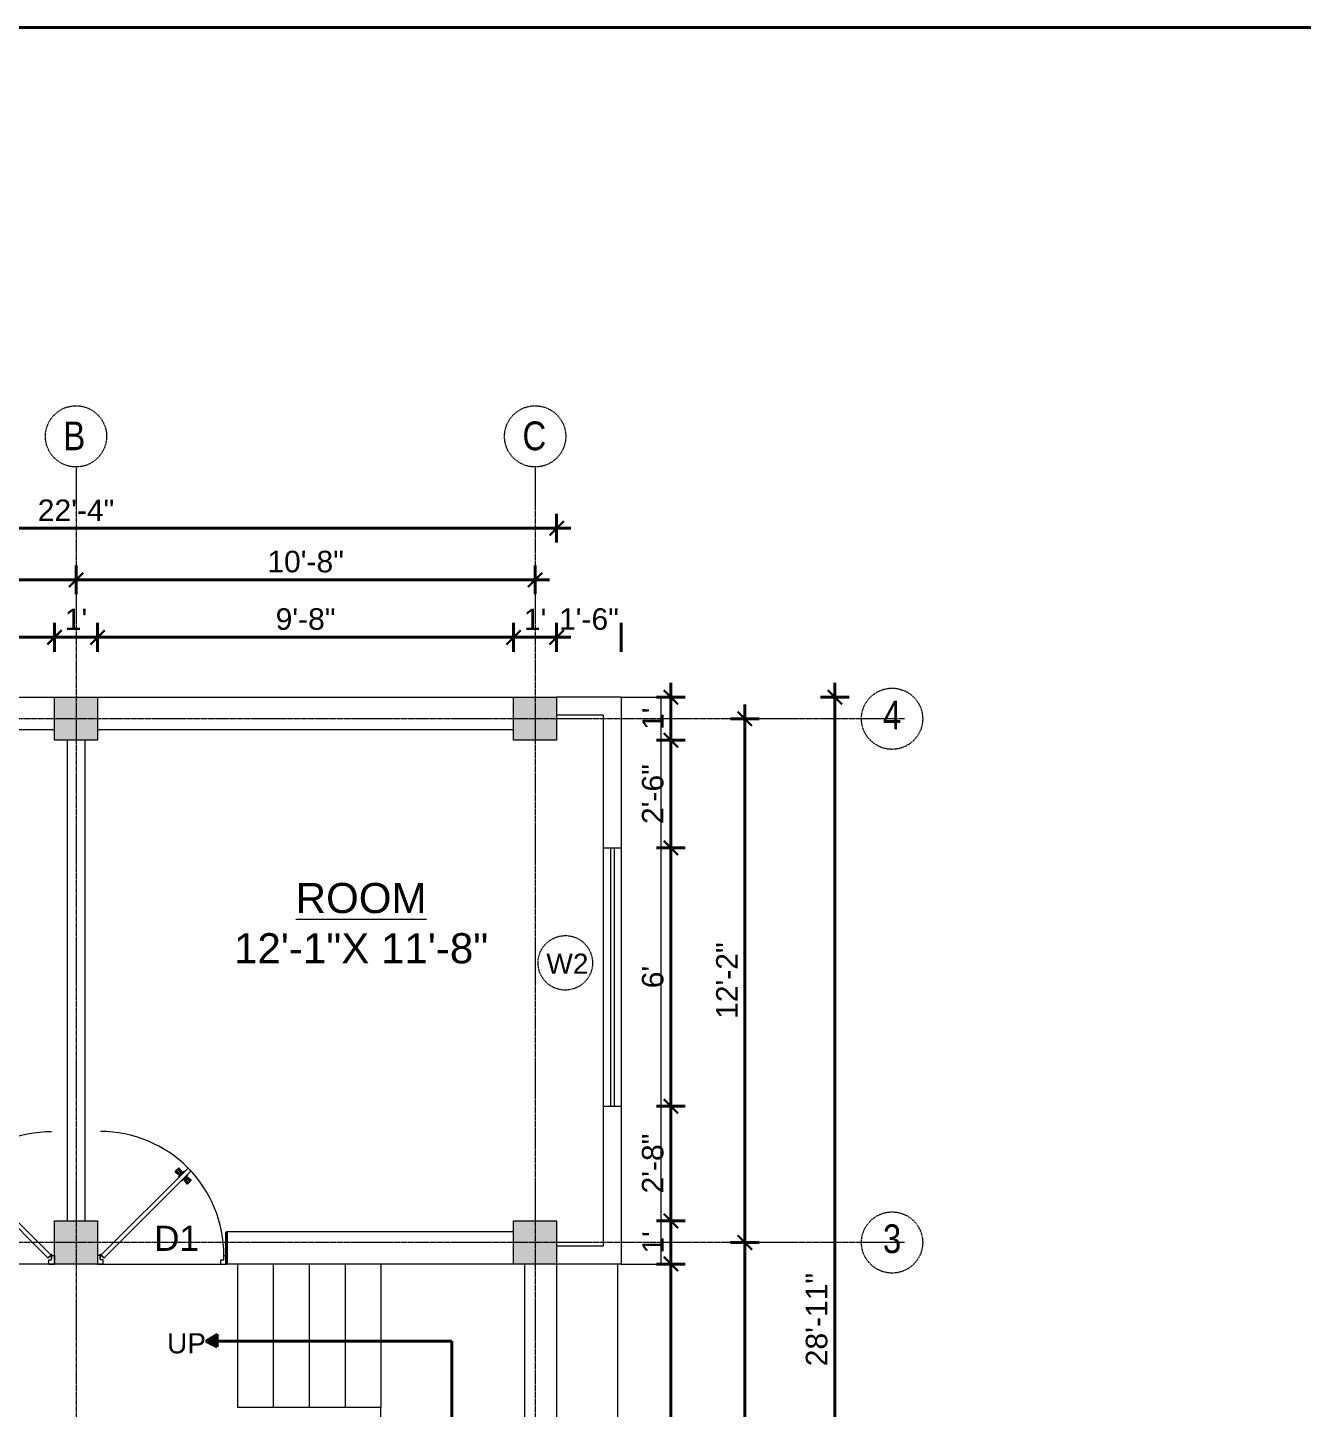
# Model space of a CAD drawing. Header units: inches. Extents: x 141029 to 166402, y -23568 to -18036.
# Drawn here: x 151272.8 to 151628.2, y -21594.8 to -21209.9 of the extents above; entities that cross this region are included whole.
import ezdxf

# ---------------------------------------------------------------- set-up
doc = ezdxf.new("R2010")
doc.units = ezdxf.units.IN
doc.header["$LTSCALE"] = 0.5
doc.header["$MEASUREMENT"] = 0
doc.header["$PDMODE"] = 66
doc.linetypes.add('CENTER', pattern=[2, 1.25, -0.25, 0.25, -0.25])
for name, color, linetype, lineweight in [('Annotate-Lite.w', 177, 'Continuous', 9), ('Annotations-Bold.w', 177, 'Continuous', 13), ('DOOR & WIN', 1, 'Continuous', 25), ('PUERTAS', 7, 'Continuous', 9), ('TEXT', 220, 'Continuous', 9), ('wall', 1, 'Continuous', 40)]:
    doc.layers.add(name, color=color, linetype=linetype, lineweight=lineweight)
doc.styles.add('ARAIL', font='ARIALN.TTF')
doc.styles.add('DIMTEXT', font='arial.ttf', dxfattribs={"height": 6})
doc.styles.add('gaurav', font='arial.ttf')
doc.styles.get("Standard").update_dxf_attribs({"font": 'arial.ttf'})
doc.dimstyles.new('1 by 96', dxfattribs={"dimtxt": 6, "dimasz": 4, "dimexe": 4, "dimexo": 4, "dimgap": 2, "dimtad": 1, "dimdec": 0, "dimzin": 0, "dimdsep": 46, "dimlunit": 4, "dimtxsty": 'Standard', "dimblk": 'ARCHTICK', "dimcen": 0, "dimdle": 4, "dimadec": 0, "dimazin": 0, "dimtfac": 1, "dimtdec": 0, "dimtix": 1, "dimtofl": 0, "dimtmove": 1, "dimatfit": 3, "dimldrblk": 'ARCHTICK', "dimfxl": 4, "dimfxlon": 1, "dimtolj": 1, "dimtzin": 0, "dimlwd": -1, "dimlwe": -1, "dimarcsym": 0})

# ---------------------------------------------------------------- blocks, each defined once
blk = doc.blocks.new('3ft')
at = {"layer": 'PUERTAS', "color": 6}
for p, q in [((1.01, 2.52), (25.23, 26.74)), ((26.05, 25.92), (1.77, 1.64)), ((26.05, 25.92), (25.23, 26.74)), ((0, 2.4), (0, 0)), ((0.72, 2.4), (0, 2.4)), ((1.6, 0), (0, 0)), ((0.72, 1.52), (0.72, 2.44)), ((0.8, 1.52), (0.72, 1.52)), ((0.8, 1.52), (0.8, 2.41)), ((0.8, 1.2), (0.8, 1.52)), ((1.6, 1.2), (0.8, 1.2)), ((1.57, 1.84), (0.94, 2.47)), ((1.63, 1.89), (0.97, 2.55)), ((1.63, 1.89), (1.57, 1.84)), ((1.77, 1.64), (1.57, 1.84)), ((1.6, 0), (1.6, 1.2)), ((34.4, 0), (34.4, 1.2)), ((34.4, 1.2), (35.2, 1.2)), ((34.4, 0), (36, 0)), ((35.2, 1.2), (35.2, 2.4)), ((35.2, 2.4), (36, 2.4)), ((36, 0), (36, 2.4))]:
    blk.add_line(p, q, dxfattribs=at)
at = {"layer": 'PUERTAS', "color": 8}
for p, q in [((22.57, 24.94), (21.65, 25.68)), ((22.63, 24.99), (21.69, 25.75)), ((22.74, 25.1), (21.84, 25.9)), ((22.13, 26.28), (21.98, 26.13)), ((22.88, 25.24), (22.01, 26.06)), ((22.13, 26.28), (22.27, 26.42)), ((22.29, 26.41), (22.27, 26.42)), ((23.16, 25.52), (22.34, 26.39)), ((23.3, 25.66), (22.5, 26.56)), ((23.41, 25.77), (22.65, 26.71)), ((22.69, 24.32), (23.02, 24.83)), ((23.46, 25.83), (22.72, 26.75)), ((22.95, 24.96), (22.84, 25.07)), ((22.98, 24.99), (22.86, 25.1)), ((23.03, 25.04), (22.91, 25.15)), ((22.91, 24.53), (23.1, 24.91)), ((23.11, 25.12), (22.99, 25.23)), ((23.13, 24.76), (23.18, 24.99)), ((23.28, 25.3), (23.17, 25.41)), ((23.36, 25.37), (23.25, 25.49)), ((23.31, 24.94), (23.28, 25.08)), ((23.41, 25.43), (23.3, 25.54)), ((23.46, 25.09), (23.32, 25.13)), ((23.44, 25.45), (23.33, 25.56)), ((23.64, 25.27), (23.41, 25.22)), ((23.87, 25.49), (23.49, 25.3)), ((24.08, 25.71), (23.57, 25.38)), ((23.63, 23.38), (24.14, 23.72)), ((23.84, 23.6), (24.22, 23.79)), ((24.07, 23.82), (24.3, 23.88)), ((24.25, 24), (24.39, 23.97)), ((24.25, 23.26), (24.99, 22.34)), ((24.27, 23.64), (24.38, 23.53)), ((24.3, 23.67), (24.41, 23.56)), ((24.3, 23.32), (25.06, 22.38)), ((24.35, 23.72), (24.46, 23.61)), ((24.4, 24.15), (24.43, 24.01)), ((24.41, 23.43), (25.2, 22.53)), ((24.43, 23.8), (24.54, 23.69)), ((24.58, 24.33), (24.52, 24.1)), ((24.55, 23.57), (25.37, 22.7)), ((24.6, 23.97), (24.72, 23.86)), ((24.8, 24.56), (24.61, 24.18)), ((25.02, 24.77), (24.68, 24.26)), ((24.68, 24.05), (24.79, 23.94)), ((24.73, 24.1), (24.85, 23.99)), ((24.76, 24.13), (24.87, 24.02)), ((24.83, 23.85), (25.7, 23.03)), ((24.97, 23.99), (25.87, 23.2)), ((25.08, 24.1), (26.02, 23.34)), ((25.14, 24.15), (26.06, 23.41)), ((25.58, 22.82), (25.43, 22.67)), ((25.58, 22.82), (25.73, 22.97)), ((25.72, 22.98), (25.73, 22.97)), ((0, 0), (36, 0))]:
    blk.add_line(p, q, dxfattribs=at)
at = {"layer": 'PUERTAS', "color": 1}
for p, q in [((21.67, 25.73), (22.17, 26.23)), ((22.49, 24.95), (21.67, 25.61)), ((21.7, 25.82), (22.14, 26.26)), ((21.73, 25.79), (21.7, 25.82)), ((22.58, 26.7), (22.14, 26.26)), ((22.67, 26.73), (22.17, 26.23)), ((22.61, 26.67), (22.58, 26.7)), ((22.6, 24.96), (23.02, 25.38)), ((22.61, 24.25), (22.92, 24.72)), ((22.62, 24.13), (22.61, 24.14)), ((22.7, 25.07), (22.71, 25.06)), ((23.45, 25.91), (22.79, 26.73)), ((22.82, 25.06), (23.08, 25.32)), ((22.94, 24.95), (22.83, 25.07)), ((22.92, 24.72), (22.92, 24.72)), ((22.93, 24.94), (23.19, 25.21)), ((22.93, 24.84), (22.93, 24.83)), ((23.44, 25.81), (23.02, 25.38)), ((23.34, 25.58), (23.08, 25.32)), ((23.46, 25.47), (23.19, 25.21)), ((23.33, 25.7), (23.34, 25.69)), ((23.45, 25.46), (23.33, 25.57)), ((23.44, 23.31), (23.45, 23.3)), ((23.56, 23.3), (24.03, 23.61)), ((23.57, 25.47), (23.57, 25.47)), ((24.15, 25.79), (23.68, 25.48)), ((23.68, 25.48), (23.68, 25.48)), ((24.03, 23.61), (24.03, 23.62)), ((24.14, 23.62), (24.14, 23.62)), ((24.25, 23.62), (24.51, 23.89)), ((24.27, 25.78), (24.26, 25.79)), ((24.26, 23.29), (24.69, 23.71)), ((24.26, 23.63), (24.37, 23.52)), ((24.26, 23.18), (24.92, 22.37)), ((24.37, 23.52), (24.63, 23.77)), ((24.37, 23.4), (24.37, 23.4)), ((24.78, 24.15), (24.51, 23.89)), ((24.89, 24.03), (24.63, 23.77)), ((25.11, 24.14), (24.69, 23.71)), ((24.77, 24.14), (24.88, 24.03)), ((24.79, 24.38), (24.78, 24.37)), ((24.78, 24.26), (24.78, 24.26)), ((25.1, 24.84), (24.79, 24.38)), ((25, 24.03), (25, 24.03)), ((25.09, 24.96), (25.1, 24.95)), ((25.22, 24.14), (26.03, 23.48)), ((26.04, 23.37), (25.54, 22.86)), ((26.01, 23.27), (25.57, 22.83)), ((25.98, 23.3), (26.01, 23.27)), ((25.04, 22.36), (25.54, 22.86)), ((25.1, 22.42), (25.13, 22.39)), ((25.13, 22.39), (25.57, 22.83))]:
    blk.add_line(p, q, dxfattribs=at)
at = {"layer": 'PUERTAS', "color": 2}
for p, q in [((21.99, 26.11), (21.98, 26.13)), ((25.42, 22.68), (25.43, 22.67))]:
    blk.add_line(p, q, dxfattribs=at)
at = {"layer": 'PUERTAS', "color": 6}
for radius in [0.155, 0.0752]:
    blk.add_circle((0.82, 2.56), radius, dxfattribs=at)
blk.add_arc((0.82, 2.56), 34.38, 359.7285, 90.0333, dxfattribs=at)
at = {"layer": 'PUERTAS', "color": 1}
for centre, start, end in [((22.54, 25.01), 231.0764, 315), ((22.67, 24.2), 135, 225), ((22.73, 26.68), 38.9236, 135), ((22.77, 25.12), 225, 315), ((22.99, 24.89), 135, 219.7428), ((22.87, 24.78), 315, 39.7428), ((23.28, 25.63), 315, 45), ((23.39, 25.86), 315, 38.9236), ((23.51, 23.36), 225, 315), ((23.51, 25.41), 50.2572, 135), ((23.62, 25.53), 230.2572, 315), ((24.09, 23.56), 50.2572, 135), ((24.2, 23.68), 230.2572, 315), ((24.2, 25.73), 45, 135), ((24.32, 23.23), 135, 218.9236), ((24.42, 23.46), 135, 225), ((24.84, 24.31), 135, 219.7428), ((24.72, 24.21), 315, 39.7428), ((24.94, 23.98), 45, 135), ((25.04, 24.89), 315, 45), ((25.17, 24.08), 51.0764, 135), ((25.98, 23.42), 315, 51.0764), ((24.98, 22.42), 218.9236, 315)]:
    blk.add_arc(centre, 0.08, start, end, dxfattribs=at)
blk = doc.blocks.new('*U213')
at = {"color": 3, "xscale": -1}
blk.add_blockref('3ft', (42, 0), dxfattribs=at)
blk = doc.blocks.new('_ArchTick')
at = {"color": 0, "linetype": 'ByBlock', "const_width": 0.15}
blk.add_lwpolyline([(-0.5, -0.5), (0.5, 0.5)], dxfattribs=at)
blk = doc.blocks.new('*D318')
at = {"layer": 'Defpoints', "color": 0, "transparency": 16777216}
for p in [(151280.29, -21379.85), (151164.29, -21396.55), (151280.29, -21396.55)]:
    blk.add_point(p, dxfattribs=at)
at = {"layer": 'wall', "color": 0, "transparency": 16777216}
for p, q in [((151164.29, -21383.85), (151164.29, -21375.85)), ((151280.29, -21383.85), (151280.29, -21375.85)), ((151160.29, -21379.85), (151284.29, -21379.85))]:
    blk.add_line(p, q, dxfattribs=at)
at = {"layer": 'wall', "color": 0, "transparency": 16777216, "xscale": 4, "yscale": 4, "zscale": 4, "rotation": 180}
blk.add_blockref('_ArchTick', (151164.29, -21379.85), dxfattribs=at)
at = {"layer": 'wall', "color": 0, "transparency": 16777216, "xscale": 4, "yscale": 4, "zscale": 4}
blk.add_blockref('_ArchTick', (151280.29, -21379.85), dxfattribs=at)
at = {"layer": 'wall', "color": 0, "transparency": 16777216, "insert": (151222.29, -21374.79), "char_height": 6, "attachment_point": 5}
blk.add_mtext('\\A1;9\'-8"', dxfattribs=at)
blk = doc.blocks.new('*D319')
at = {"layer": 'Defpoints', "color": 0, "transparency": 16777216}
for p in [(151292.29, -21379.85), (151280.29, -21396.55), (151292.29, -21396.55)]:
    blk.add_point(p, dxfattribs=at)
at = {"layer": 'wall', "color": 0, "transparency": 16777216}
for p, q in [((151280.29, -21383.85), (151280.29, -21375.85)), ((151292.29, -21383.85), (151292.29, -21375.85)), ((151276.29, -21379.85), (151296.29, -21379.85))]:
    blk.add_line(p, q, dxfattribs=at)
at = {"layer": 'wall', "color": 0, "transparency": 16777216, "xscale": 4, "yscale": 4, "zscale": 4, "rotation": 180}
blk.add_blockref('_ArchTick', (151280.29, -21379.85), dxfattribs=at)
at = {"layer": 'wall', "color": 0, "transparency": 16777216, "xscale": 4, "yscale": 4, "zscale": 4}
blk.add_blockref('_ArchTick', (151292.29, -21379.85), dxfattribs=at)
at = {"layer": 'wall', "color": 0, "transparency": 16777216, "insert": (151286.29, -21374.84), "char_height": 6, "attachment_point": 5}
blk.add_mtext("\\A1;1'", dxfattribs=at)
blk = doc.blocks.new('*D320')
at = {"layer": 'Defpoints', "color": 0, "transparency": 16777216}
for p in [(151408.29, -21379.85), (151292.29, -21396.55), (151408.29, -21396.55)]:
    blk.add_point(p, dxfattribs=at)
at = {"layer": 'wall', "color": 0, "transparency": 16777216}
for p, q in [((151292.29, -21383.85), (151292.29, -21375.85)), ((151408.29, -21383.85), (151408.29, -21375.85)), ((151288.29, -21379.85), (151412.29, -21379.85))]:
    blk.add_line(p, q, dxfattribs=at)
at = {"layer": 'wall', "color": 0, "transparency": 16777216, "xscale": 4, "yscale": 4, "zscale": 4, "rotation": 180}
blk.add_blockref('_ArchTick', (151292.29, -21379.85), dxfattribs=at)
at = {"layer": 'wall', "color": 0, "transparency": 16777216, "xscale": 4, "yscale": 4, "zscale": 4}
blk.add_blockref('_ArchTick', (151408.29, -21379.85), dxfattribs=at)
at = {"layer": 'wall', "color": 0, "transparency": 16777216, "insert": (151350.29, -21374.79), "char_height": 6, "attachment_point": 5}
blk.add_mtext('\\A1;9\'-8"', dxfattribs=at)
blk = doc.blocks.new('*D321')
at = {"layer": 'Defpoints', "color": 0, "transparency": 16777216}
for p in [(151420.29, -21379.85), (151408.29, -21396.55), (151420.29, -21396.55)]:
    blk.add_point(p, dxfattribs=at)
at = {"layer": 'wall', "color": 0, "transparency": 16777216}
for p, q in [((151408.29, -21383.85), (151408.29, -21375.85)), ((151420.29, -21383.85), (151420.29, -21375.85)), ((151404.29, -21379.85), (151424.29, -21379.85))]:
    blk.add_line(p, q, dxfattribs=at)
at = {"layer": 'wall', "color": 0, "transparency": 16777216, "xscale": 4, "yscale": 4, "zscale": 4, "rotation": 180}
blk.add_blockref('_ArchTick', (151408.29, -21379.85), dxfattribs=at)
at = {"layer": 'wall', "color": 0, "transparency": 16777216, "xscale": 4, "yscale": 4, "zscale": 4}
blk.add_blockref('_ArchTick', (151420.29, -21379.85), dxfattribs=at)
at = {"layer": 'wall', "color": 0, "transparency": 16777216, "insert": (151414.29, -21374.84), "char_height": 6, "attachment_point": 5}
blk.add_mtext("\\A1;1'", dxfattribs=at)
blk = doc.blocks.new('*D322')
at = {"layer": 'Defpoints', "color": 0, "transparency": 16777216}
for p in [(151286.29, -21363.83), (151158.29, -21396.55), (151286.29, -21396.55)]:
    blk.add_point(p, dxfattribs=at)
at = {"layer": 'wall', "color": 0, "transparency": 16777216}
for p, q in [((151158.29, -21367.83), (151158.29, -21359.83)), ((151286.29, -21367.83), (151286.29, -21359.83)), ((151154.29, -21363.83), (151290.29, -21363.83))]:
    blk.add_line(p, q, dxfattribs=at)
at = {"layer": 'wall', "color": 0, "transparency": 16777216, "xscale": 4, "yscale": 4, "zscale": 4, "rotation": 180}
blk.add_blockref('_ArchTick', (151158.29, -21363.83), dxfattribs=at)
at = {"layer": 'wall', "color": 0, "transparency": 16777216, "xscale": 4, "yscale": 4, "zscale": 4}
blk.add_blockref('_ArchTick', (151286.29, -21363.83), dxfattribs=at)
at = {"layer": 'wall', "color": 0, "transparency": 16777216, "insert": (151222.29, -21358.77), "char_height": 6, "attachment_point": 5}
blk.add_mtext('\\A1;10\'-8"', dxfattribs=at)
blk = doc.blocks.new('*D323')
at = {"layer": 'Defpoints', "color": 0, "transparency": 16777216}
for p in [(151414.29, -21363.83), (151286.29, -21396.55), (151414.29, -21396.55)]:
    blk.add_point(p, dxfattribs=at)
at = {"layer": 'wall', "color": 0, "transparency": 16777216}
for p, q in [((151286.29, -21367.83), (151286.29, -21359.83)), ((151414.29, -21367.83), (151414.29, -21359.83)), ((151282.29, -21363.83), (151418.29, -21363.83))]:
    blk.add_line(p, q, dxfattribs=at)
at = {"layer": 'wall', "color": 0, "transparency": 16777216, "xscale": 4, "yscale": 4, "zscale": 4, "rotation": 180}
blk.add_blockref('_ArchTick', (151286.29, -21363.83), dxfattribs=at)
at = {"layer": 'wall', "color": 0, "transparency": 16777216, "xscale": 4, "yscale": 4, "zscale": 4}
blk.add_blockref('_ArchTick', (151414.29, -21363.83), dxfattribs=at)
at = {"layer": 'wall', "color": 0, "transparency": 16777216, "insert": (151350.29, -21358.77), "char_height": 6, "attachment_point": 5}
blk.add_mtext('\\A1;10\'-8"', dxfattribs=at)
blk = doc.blocks.new('*D324')
at = {"layer": 'Defpoints', "color": 0, "transparency": 16777216}
for p in [(151420.29, -21349.45), (151152.29, -21396.55), (151420.29, -21396.55)]:
    blk.add_point(p, dxfattribs=at)
at = {"layer": 'wall', "color": 0, "transparency": 16777216}
for p, q in [((151152.29, -21353.45), (151152.29, -21345.45)), ((151420.29, -21353.45), (151420.29, -21345.45)), ((151148.29, -21349.45), (151424.29, -21349.45))]:
    blk.add_line(p, q, dxfattribs=at)
at = {"layer": 'wall', "color": 0, "transparency": 16777216, "xscale": 4, "yscale": 4, "zscale": 4, "rotation": 180}
blk.add_blockref('_ArchTick', (151152.29, -21349.45), dxfattribs=at)
at = {"layer": 'wall', "color": 0, "transparency": 16777216, "xscale": 4, "yscale": 4, "zscale": 4}
blk.add_blockref('_ArchTick', (151420.29, -21349.45), dxfattribs=at)
at = {"layer": 'wall', "color": 0, "transparency": 16777216, "insert": (151286.29, -21344.43), "char_height": 6, "attachment_point": 5}
blk.add_mtext('\\A1;22\'-4"', dxfattribs=at)
blk = doc.blocks.new('*D338')
at = {"layer": 'Defpoints', "color": 0, "transparency": 16777216}
for p in [(151420.29, -21396.55), (151420.29, -21408.55), (151452.16, -21408.55)]:
    blk.add_point(p, dxfattribs=at)
at = {"layer": 'wall', "color": 0, "transparency": 16777216}
for p, q in [((151452.16, -21392.55), (151452.16, -21412.55)), ((151448.16, -21396.55), (151456.16, -21396.55)), ((151448.16, -21408.55), (151456.16, -21408.55))]:
    blk.add_line(p, q, dxfattribs=at)
at = {"layer": 'wall', "color": 0, "transparency": 16777216, "xscale": 4, "yscale": 4, "zscale": 4}
for p, rotation in [((151452.16, -21396.55), 90), ((151452.16, -21408.55), 270)]:
    blk.add_blockref('_ArchTick', p, dxfattribs=dict(at, rotation=rotation))
at = {"layer": 'wall', "color": 0, "transparency": 16777216, "insert": (151447.15, -21402.55), "char_height": 6, "attachment_point": 5, "rotation": 90}
blk.add_mtext("\\A1;1'", dxfattribs=at)
blk = doc.blocks.new('*D339')
at = {"layer": 'Defpoints', "color": 0, "transparency": 16777216}
for p in [(151420.29, -21408.55), (151420.29, -21438.55), (151452.16, -21438.55)]:
    blk.add_point(p, dxfattribs=at)
at = {"layer": 'wall', "color": 0, "transparency": 16777216}
for p, q in [((151452.16, -21404.55), (151452.16, -21442.55)), ((151448.16, -21408.55), (151456.16, -21408.55)), ((151448.16, -21438.55), (151456.16, -21438.55))]:
    blk.add_line(p, q, dxfattribs=at)
at = {"layer": 'wall', "color": 0, "transparency": 16777216, "xscale": 4, "yscale": 4, "zscale": 4}
for p, rotation in [((151452.16, -21408.55), 90), ((151452.16, -21438.55), 270)]:
    blk.add_blockref('_ArchTick', p, dxfattribs=dict(at, rotation=rotation))
at = {"layer": 'wall', "color": 0, "transparency": 16777216, "insert": (151447.1, -21423.55), "char_height": 6, "attachment_point": 5, "rotation": 90}
blk.add_mtext('\\A1;2\'-6"', dxfattribs=at)
blk = doc.blocks.new('*D340')
at = {"layer": 'Defpoints', "color": 0, "transparency": 16777216}
for p in [(151420.29, -21438.55), (151420.29, -21510.55), (151452.16, -21510.55)]:
    blk.add_point(p, dxfattribs=at)
at = {"layer": 'wall', "color": 0, "transparency": 16777216}
for p, q in [((151452.16, -21434.55), (151452.16, -21514.55)), ((151448.16, -21438.55), (151456.16, -21438.55)), ((151448.16, -21510.55), (151456.16, -21510.55))]:
    blk.add_line(p, q, dxfattribs=at)
at = {"layer": 'wall', "color": 0, "transparency": 16777216, "xscale": 4, "yscale": 4, "zscale": 4}
for p, rotation in [((151452.16, -21438.55), 90), ((151452.16, -21510.55), 270)]:
    blk.add_blockref('_ArchTick', p, dxfattribs=dict(at, rotation=rotation))
at = {"layer": 'wall', "color": 0, "transparency": 16777216, "insert": (151447.1, -21474.55), "char_height": 6, "attachment_point": 5, "rotation": 90}
blk.add_mtext("\\A1;6'", dxfattribs=at)
blk = doc.blocks.new('*D341')
at = {"layer": 'Defpoints', "color": 0, "transparency": 16777216}
for p in [(151420.29, -21510.55), (151420.29, -21542.55), (151452.16, -21542.55)]:
    blk.add_point(p, dxfattribs=at)
at = {"layer": 'wall', "color": 0, "transparency": 16777216}
for p, q in [((151452.16, -21506.55), (151452.16, -21546.55)), ((151448.16, -21510.55), (151456.16, -21510.55)), ((151448.16, -21542.55), (151456.16, -21542.55))]:
    blk.add_line(p, q, dxfattribs=at)
at = {"layer": 'wall', "color": 0, "transparency": 16777216, "xscale": 4, "yscale": 4, "zscale": 4}
for p, rotation in [((151452.16, -21510.55), 90), ((151452.16, -21542.55), 270)]:
    blk.add_blockref('_ArchTick', p, dxfattribs=dict(at, rotation=rotation))
at = {"layer": 'wall', "color": 0, "transparency": 16777216, "insert": (151447.1, -21526.55), "char_height": 6, "attachment_point": 5, "rotation": 90}
blk.add_mtext('\\A1;2\'-8"', dxfattribs=at)
blk = doc.blocks.new('*D342')
at = {"layer": 'Defpoints', "color": 0, "transparency": 16777216}
for p in [(151420.29, -21542.55), (151420.29, -21554.55), (151452.16, -21554.55)]:
    blk.add_point(p, dxfattribs=at)
at = {"layer": 'wall', "color": 0, "transparency": 16777216}
for p, q in [((151452.16, -21538.55), (151452.16, -21558.55)), ((151448.16, -21542.55), (151456.16, -21542.55)), ((151448.16, -21554.55), (151456.16, -21554.55))]:
    blk.add_line(p, q, dxfattribs=at)
at = {"layer": 'wall', "color": 0, "transparency": 16777216, "xscale": 4, "yscale": 4, "zscale": 4}
for p, rotation in [((151452.16, -21542.55), 90), ((151452.16, -21554.55), 270)]:
    blk.add_blockref('_ArchTick', p, dxfattribs=dict(at, rotation=rotation))
at = {"layer": 'wall', "color": 0, "transparency": 16777216, "insert": (151447.15, -21548.55), "char_height": 6, "attachment_point": 5, "rotation": 90}
blk.add_mtext("\\A1;1'", dxfattribs=at)
blk = doc.blocks.new('*D343')
at = {"layer": 'Defpoints', "color": 0, "transparency": 16777216}
for p in [(151420.29, -21554.55), (151420.29, -21672.55), (151452.16, -21672.55)]:
    blk.add_point(p, dxfattribs=at)
at = {"layer": 'wall', "color": 0, "transparency": 16777216}
for p, q in [((151452.16, -21550.55), (151452.16, -21676.55)), ((151448.16, -21554.55), (151456.16, -21554.55)), ((151448.16, -21672.55), (151456.16, -21672.55))]:
    blk.add_line(p, q, dxfattribs=at)
at = {"layer": 'wall', "color": 0, "transparency": 16777216, "xscale": 4, "yscale": 4, "zscale": 4}
for p, rotation in [((151452.16, -21554.55), 90), ((151452.16, -21672.55), 270)]:
    blk.add_blockref('_ArchTick', p, dxfattribs=dict(at, rotation=rotation))
at = {"layer": 'wall', "color": 0, "transparency": 16777216, "insert": (151447.1, -21613.55), "char_height": 6, "attachment_point": 5, "rotation": 90}
blk.add_mtext('\\A1;9\'-10"', dxfattribs=at)
blk = doc.blocks.new('*D345')
at = {"layer": 'Defpoints', "color": 0, "transparency": 16777216}
for p in [(151420.29, -21402.55), (151420.29, -21548.55), (151472.76, -21548.55)]:
    blk.add_point(p, dxfattribs=at)
at = {"layer": 'wall', "color": 0, "transparency": 16777216}
for p, q in [((151472.76, -21398.55), (151472.76, -21552.55)), ((151468.76, -21402.55), (151476.76, -21402.55)), ((151468.76, -21548.55), (151476.76, -21548.55))]:
    blk.add_line(p, q, dxfattribs=at)
at = {"layer": 'wall', "color": 0, "transparency": 16777216, "xscale": 4, "yscale": 4, "zscale": 4}
for p, rotation in [((151472.76, -21402.55), 90), ((151472.76, -21548.55), 270)]:
    blk.add_blockref('_ArchTick', p, dxfattribs=dict(at, rotation=rotation))
at = {"layer": 'wall', "color": 0, "transparency": 16777216, "insert": (151467.75, -21475.55), "char_height": 6, "attachment_point": 5, "rotation": 90}
blk.add_mtext('\\A1;12\'-2"', dxfattribs=at)
blk = doc.blocks.new('*D346')
at = {"layer": 'Defpoints', "color": 0, "transparency": 16777216}
for p in [(151420.29, -21548.55), (151420.29, -21678.55), (151472.76, -21678.55)]:
    blk.add_point(p, dxfattribs=at)
at = {"layer": 'wall', "color": 0, "transparency": 16777216}
for p, q in [((151472.76, -21544.55), (151472.76, -21682.55)), ((151468.76, -21548.55), (151476.76, -21548.55)), ((151468.76, -21678.55), (151476.76, -21678.55))]:
    blk.add_line(p, q, dxfattribs=at)
at = {"layer": 'wall', "color": 0, "transparency": 16777216, "xscale": 4, "yscale": 4, "zscale": 4}
for p, rotation in [((151472.76, -21548.55), 90), ((151472.76, -21678.55), 270)]:
    blk.add_blockref('_ArchTick', p, dxfattribs=dict(at, rotation=rotation))
at = {"layer": 'wall', "color": 0, "transparency": 16777216, "insert": (151467.7, -21613.55), "char_height": 6, "attachment_point": 5, "rotation": 90}
blk.add_mtext('\\A1;10\'-10"', dxfattribs=at)
blk = doc.blocks.new('*D348')
at = {"layer": 'Defpoints', "color": 0, "transparency": 16777216}
for p in [(151292.29, -21396.55), (151497.85, -21396.55), (151292.29, -21743.55)]:
    blk.add_point(p, dxfattribs=at)
at = {"layer": 'wall', "color": 0, "transparency": 16777216}
for p, q in [((151497.85, -21747.55), (151497.85, -21392.55)), ((151493.85, -21396.55), (151501.85, -21396.55)), ((151493.85, -21743.55), (151501.85, -21743.55))]:
    blk.add_line(p, q, dxfattribs=at)
at = {"layer": 'wall', "color": 0, "transparency": 16777216, "xscale": 4, "yscale": 4, "zscale": 4}
for p, rotation in [((151497.85, -21396.55), 90), ((151497.85, -21743.55), 270)]:
    blk.add_blockref('_ArchTick', p, dxfattribs=dict(at, rotation=rotation))
at = {"layer": 'wall', "color": 0, "transparency": 16777216, "insert": (151492.79, -21570.05), "char_height": 6, "attachment_point": 5, "rotation": 90}
blk.add_mtext('\\A1;28\'-11"', dxfattribs=at)
blk = doc.blocks.new('*D359')
at = {"layer": 'Defpoints', "color": 0, "transparency": 16777216}
for p in [(151438.29, -21379.85), (151420.29, -21396.55), (151438.29, -21396.55)]:
    blk.add_point(p, dxfattribs=at)
at = {"layer": 'wall', "color": 0, "transparency": 16777216}
for p, q in [((151420.29, -21383.85), (151420.29, -21375.85)), ((151438.29, -21383.85), (151438.29, -21375.85))]:
    blk.add_line(p, q, dxfattribs=at)
at = {"layer": 'wall', "color": 0, "transparency": 16777216, "insert": (151429.29, -21374.79), "char_height": 6, "attachment_point": 5}
blk.add_mtext('\\A1;1\'-6"', dxfattribs=at)

msp = doc.modelspace()

# ---------------------------------------------------------------- hatches: boundary and pattern name
at = {"layer": 'wall'}
for points in [[(151292.29, -21396.55), (151280.29, -21396.55), (151280.29, -21408.55), (151292.29, -21408.55)], [(151420.29, -21396.55), (151408.29, -21396.55), (151408.29, -21408.55), (151420.29, -21408.55)], [(151292.29, -21542.55), (151280.29, -21542.55), (151280.29, -21554.55), (151292.29, -21554.55)], [(151420.29, -21542.55), (151408.29, -21542.55), (151408.29, -21554.55), (151420.29, -21554.55)], [(151325.66, -21574.1), (151322.5, -21576.02), (151325.66, -21577.68)]]:
    msp.add_hatch(color=256, dxfattribs=at).paths.add_polyline_path(points)

# ---------------------------------------------------------------- linework, layer by layer
at = {"layer": 'Annotate-Lite.w', "color": 1}
for p, q in [((151152.29, -21396.55), (151420.29, -21396.55)), ((151438.29, -21396.55), (151420.29, -21396.55)), ((151438.29, -21396.55), (151438.29, -21438.55)), ((151438.29, -21396.55), (151449.29, -21396.55)), ((151449.29, -21396.55), (151449.29, -21554.55)), ((151433.29, -21401.55), (151420.29, -21401.55)), ((151433.29, -21401.55), (151433.29, -21438.55)), ((151164.29, -21405.55), (151280.29, -21405.55)), ((151292.29, -21405.55), (151408.29, -21405.55)), ((151433.29, -21510.55), (151433.29, -21549.55)), ((151438.29, -21510.55), (151438.29, -21554.55)), ((151408.29, -21545.55), (151328.29, -21545.55)), ((151433.29, -21549.55), (151420.29, -21549.55)), ((151408.29, -21554.55), (151328.29, -21554.55)), ((151411.29, -21554.55), (151411.29, -21597.55)), ((151433.29, -21554.55), (151420.29, -21554.55)), ((151420.29, -21554.55), (151420.29, -21597.55)), ((151438.29, -21554.55), (151433.29, -21554.55)), ((151437.29, -21554.55), (151437.29, -21723.55)), ((151438.29, -21554.55), (151449.29, -21554.55))]:
    msp.add_line(p, q, dxfattribs=at)
at = {"layer": 'Annotate-Lite.w'}
for p, q in [((151283.79, -21408.55), (151283.79, -21542.55)), ((151288.79, -21408.55), (151288.79, -21542.55)), ((151438.29, -21510.55), (151438.29, -21543.55)), ((151331.29, -21554.55), (151331.29, -21594.55)), ((151341.29, -21554.55), (151341.29, -21594.55)), ((151351.29, -21554.55), (151351.29, -21594.55)), ((151361.29, -21554.55), (151361.29, -21594.55)), ((151371.29, -21554.55), (151371.29, -21594.55)), ((151371.29, -21594.55), (151331.29, -21594.55)), ((151371.29, -21635.55), (151371.29, -21594.55))]:
    msp.add_line(p, q, dxfattribs=at)
at = {"layer": 'Annotate-Lite.w', "color": 3}
for p, q in [((151433.29, -21438.55), (151438.29, -21438.55)), ((151433.29, -21438.55), (151433.29, -21510.55)), ((151435.29, -21438.55), (151435.29, -21510.55)), ((151436.29, -21438.55), (151436.29, -21510.55)), ((151438.29, -21438.55), (151438.29, -21510.55)), ((151433.29, -21510.55), (151438.29, -21510.55))]:
    msp.add_line(p, q, dxfattribs=at)
at = {"layer": 'Annotate-Lite.w'}
for points in [[(151280.29, -21396.55), (151292.29, -21396.55), (151292.29, -21408.55), (151280.29, -21408.55)], [(151408.29, -21396.55), (151420.29, -21396.55), (151420.29, -21408.55), (151408.29, -21408.55)], [(151280.29, -21542.55), (151292.29, -21542.55), (151292.29, -21554.55), (151280.29, -21554.55)], [(151408.29, -21542.55), (151420.29, -21542.55), (151420.29, -21554.55), (151408.29, -21554.55)]]:
    msp.add_lwpolyline(points, close=True, dxfattribs=at)
at = {"layer": 'Annotations-Bold.w', "color": 0, "linetype": 'CENTER', "ltscale": 0.3}
for p, q in [((151286.29, -21332.36), (151286.29, -21834.6)), ((151414.29, -21332.36), (151414.29, -21834.6)), ((151517.3, -21402.55), (151052.87, -21402.55)), ((151517.3, -21548.55), (151052.87, -21548.55))]:
    msp.add_line(p, q, dxfattribs=at)
for centre, radius in [((151286.29, -21323.83), 8.53), ((151414.29, -21323.83), 8.53), ((151513.81, -21402.55), 8.53), ((151422.7, -21470.59), 7.6), ((151513.81, -21548.55), 8.53)]:
    msp.add_circle(centre, radius, dxfattribs=at)
at = {"layer": 'wall'}
for p, q in [((151328.29, -21554.55), (151328.29, -21545.55)), ((151322.5, -21576.02), (151325.66, -21574.1)), ((151325.66, -21574.1), (151325.66, -21577.68)), ((151325.66, -21577.68), (151322.5, -21576.02)), ((151391.1, -21576.02), (151325.66, -21576.02)), ((151391.1, -21576.02), (151391.1, -21654.88))]:
    msp.add_line(p, q, dxfattribs=at)
msp.add_lwpolyline([(148612.16, -21209.88), (153617.79, -21209.88), (153617.79, -23567.63), (148612.16, -23567.63)], close=True, dxfattribs=at)

# ---------------------------------------------------------------- block references
at = {"layer": 'DOOR & WIN'}
msp.add_blockref('*U213', (151238.29, -21554.55), dxfattribs=at)
at = {"layer": 'DOOR & WIN', "xscale": -1}
msp.add_blockref('*U213', (151334.29, -21554.55), dxfattribs=at)

# ---------------------------------------------------------------- texts
at = {"layer": 'Annotations-Bold.w', "color": 0, "linetype": 'CENTER', "ltscale": 0.3, "attachment_point": 1}
for s, width, insert, char_height, style in [('B', 6.5393, (151282.76, -21319.69), 8, 'ARAIL'), ('C', 6.5393, (151410.76, -21319.69), 8, 'ARAIL'), ('4', 6.5393, (151511.26, -21397.5), 8, 'ARAIL'), ('W2', 8, (151417.42, -21468.03), 5.6, 'gaurav'), ('3', 6.5393, (151511.26, -21543.5), 8, 'ARAIL'), ('UP', 8, (151311.66, -21573.85), 5.6, 'gaurav')]:
    msp.add_mtext_dynamic_manual_height_columns(s, width=width, gutter_width=100, heights=[0], dxfattribs=dict(at, insert=insert, char_height=char_height, style=style))
at = {"layer": 'Annotations-Bold.w', "color": 0, "linetype": 'CENTER', "ltscale": 0.3, "insert": (151365.78, -21448.32), "char_height": 8.4, "width": 77.2712, "attachment_point": 2, "style": 'gaurav'}
msp.add_mtext('{\\LROOM\\P}12\'-1"X 11\'-8"', dxfattribs=at)
at = {"layer": 'TEXT', "style": 'DIMTEXT'}
msp.add_text('D1', height=7, dxfattribs=at).set_placement((151308.06, -21550.88))

# ---------------------------------------------------------------- dimensions: what is measured, and where the dimension line sits
at = {"layer": 'wall'}
for base, p1, p2, picture, middle in [((151420.29, -21349.45), (151152.29, -21396.55), (151420.29, -21396.55), '*D324', (151286.29, -21344.43)), ((151286.29, -21363.83), (151158.29, -21396.55), (151286.29, -21396.55), '*D322', (151222.29, -21358.77)), ((151414.29, -21363.83), (151286.29, -21396.55), (151414.29, -21396.55), '*D323', (151350.29, -21358.77)), ((151280.29, -21379.85), (151164.29, -21396.55), (151280.29, -21396.55), '*D318', (151222.29, -21374.79)), ((151292.29, -21379.85), (151280.29, -21396.55), (151292.29, -21396.55), '*D319', (151286.29, -21374.84)), ((151408.29, -21379.85), (151292.29, -21396.55), (151408.29, -21396.55), '*D320', (151350.29, -21374.79)), ((151420.29, -21379.85), (151408.29, -21396.55), (151420.29, -21396.55), '*D321', (151414.29, -21374.84)), ((151438.29, -21379.85), (151420.29, -21396.55), (151438.29, -21396.55), '*D359', (151429.29, -21374.79))]:
    dim = msp.add_linear_dim(base=base, p1=p1, p2=p2, dimstyle='1 by 96', dxfattribs=at)
    dim.commit()
    dim.dimension.update_dxf_attribs({"geometry": picture, "text_midpoint": middle})
for base, p1, p2, picture, middle in [((151497.85, -21396.55), (151292.29, -21743.55), (151292.29, -21396.55), '*D348', (151492.79, -21570.05)), ((151452.16, -21408.55), (151420.29, -21396.55), (151420.29, -21408.55), '*D338', (151447.15, -21402.55)), ((151472.76, -21548.55), (151420.29, -21402.55), (151420.29, -21548.55), '*D345', (151467.75, -21475.55)), ((151452.16, -21438.55), (151420.29, -21408.55), (151420.29, -21438.55), '*D339', (151447.1, -21423.55)), ((151452.16, -21510.55), (151420.29, -21438.55), (151420.29, -21510.55), '*D340', (151447.1, -21474.55)), ((151452.16, -21542.55), (151420.29, -21510.55), (151420.29, -21542.55), '*D341', (151447.1, -21526.55)), ((151452.16, -21554.55), (151420.29, -21542.55), (151420.29, -21554.55), '*D342', (151447.15, -21548.55)), ((151472.76, -21678.55), (151420.29, -21548.55), (151420.29, -21678.55), '*D346', (151467.7, -21613.55)), ((151452.16, -21672.55), (151420.29, -21554.55), (151420.29, -21672.55), '*D343', (151447.1, -21613.55))]:
    dim = msp.add_linear_dim(base=base, p1=p1, p2=p2, angle=90, dimstyle='1 by 96', dxfattribs=at)
    dim.commit()
    dim.dimension.update_dxf_attribs({"geometry": picture, "text_midpoint": middle})

doc.saveas('drawing.dxf')
